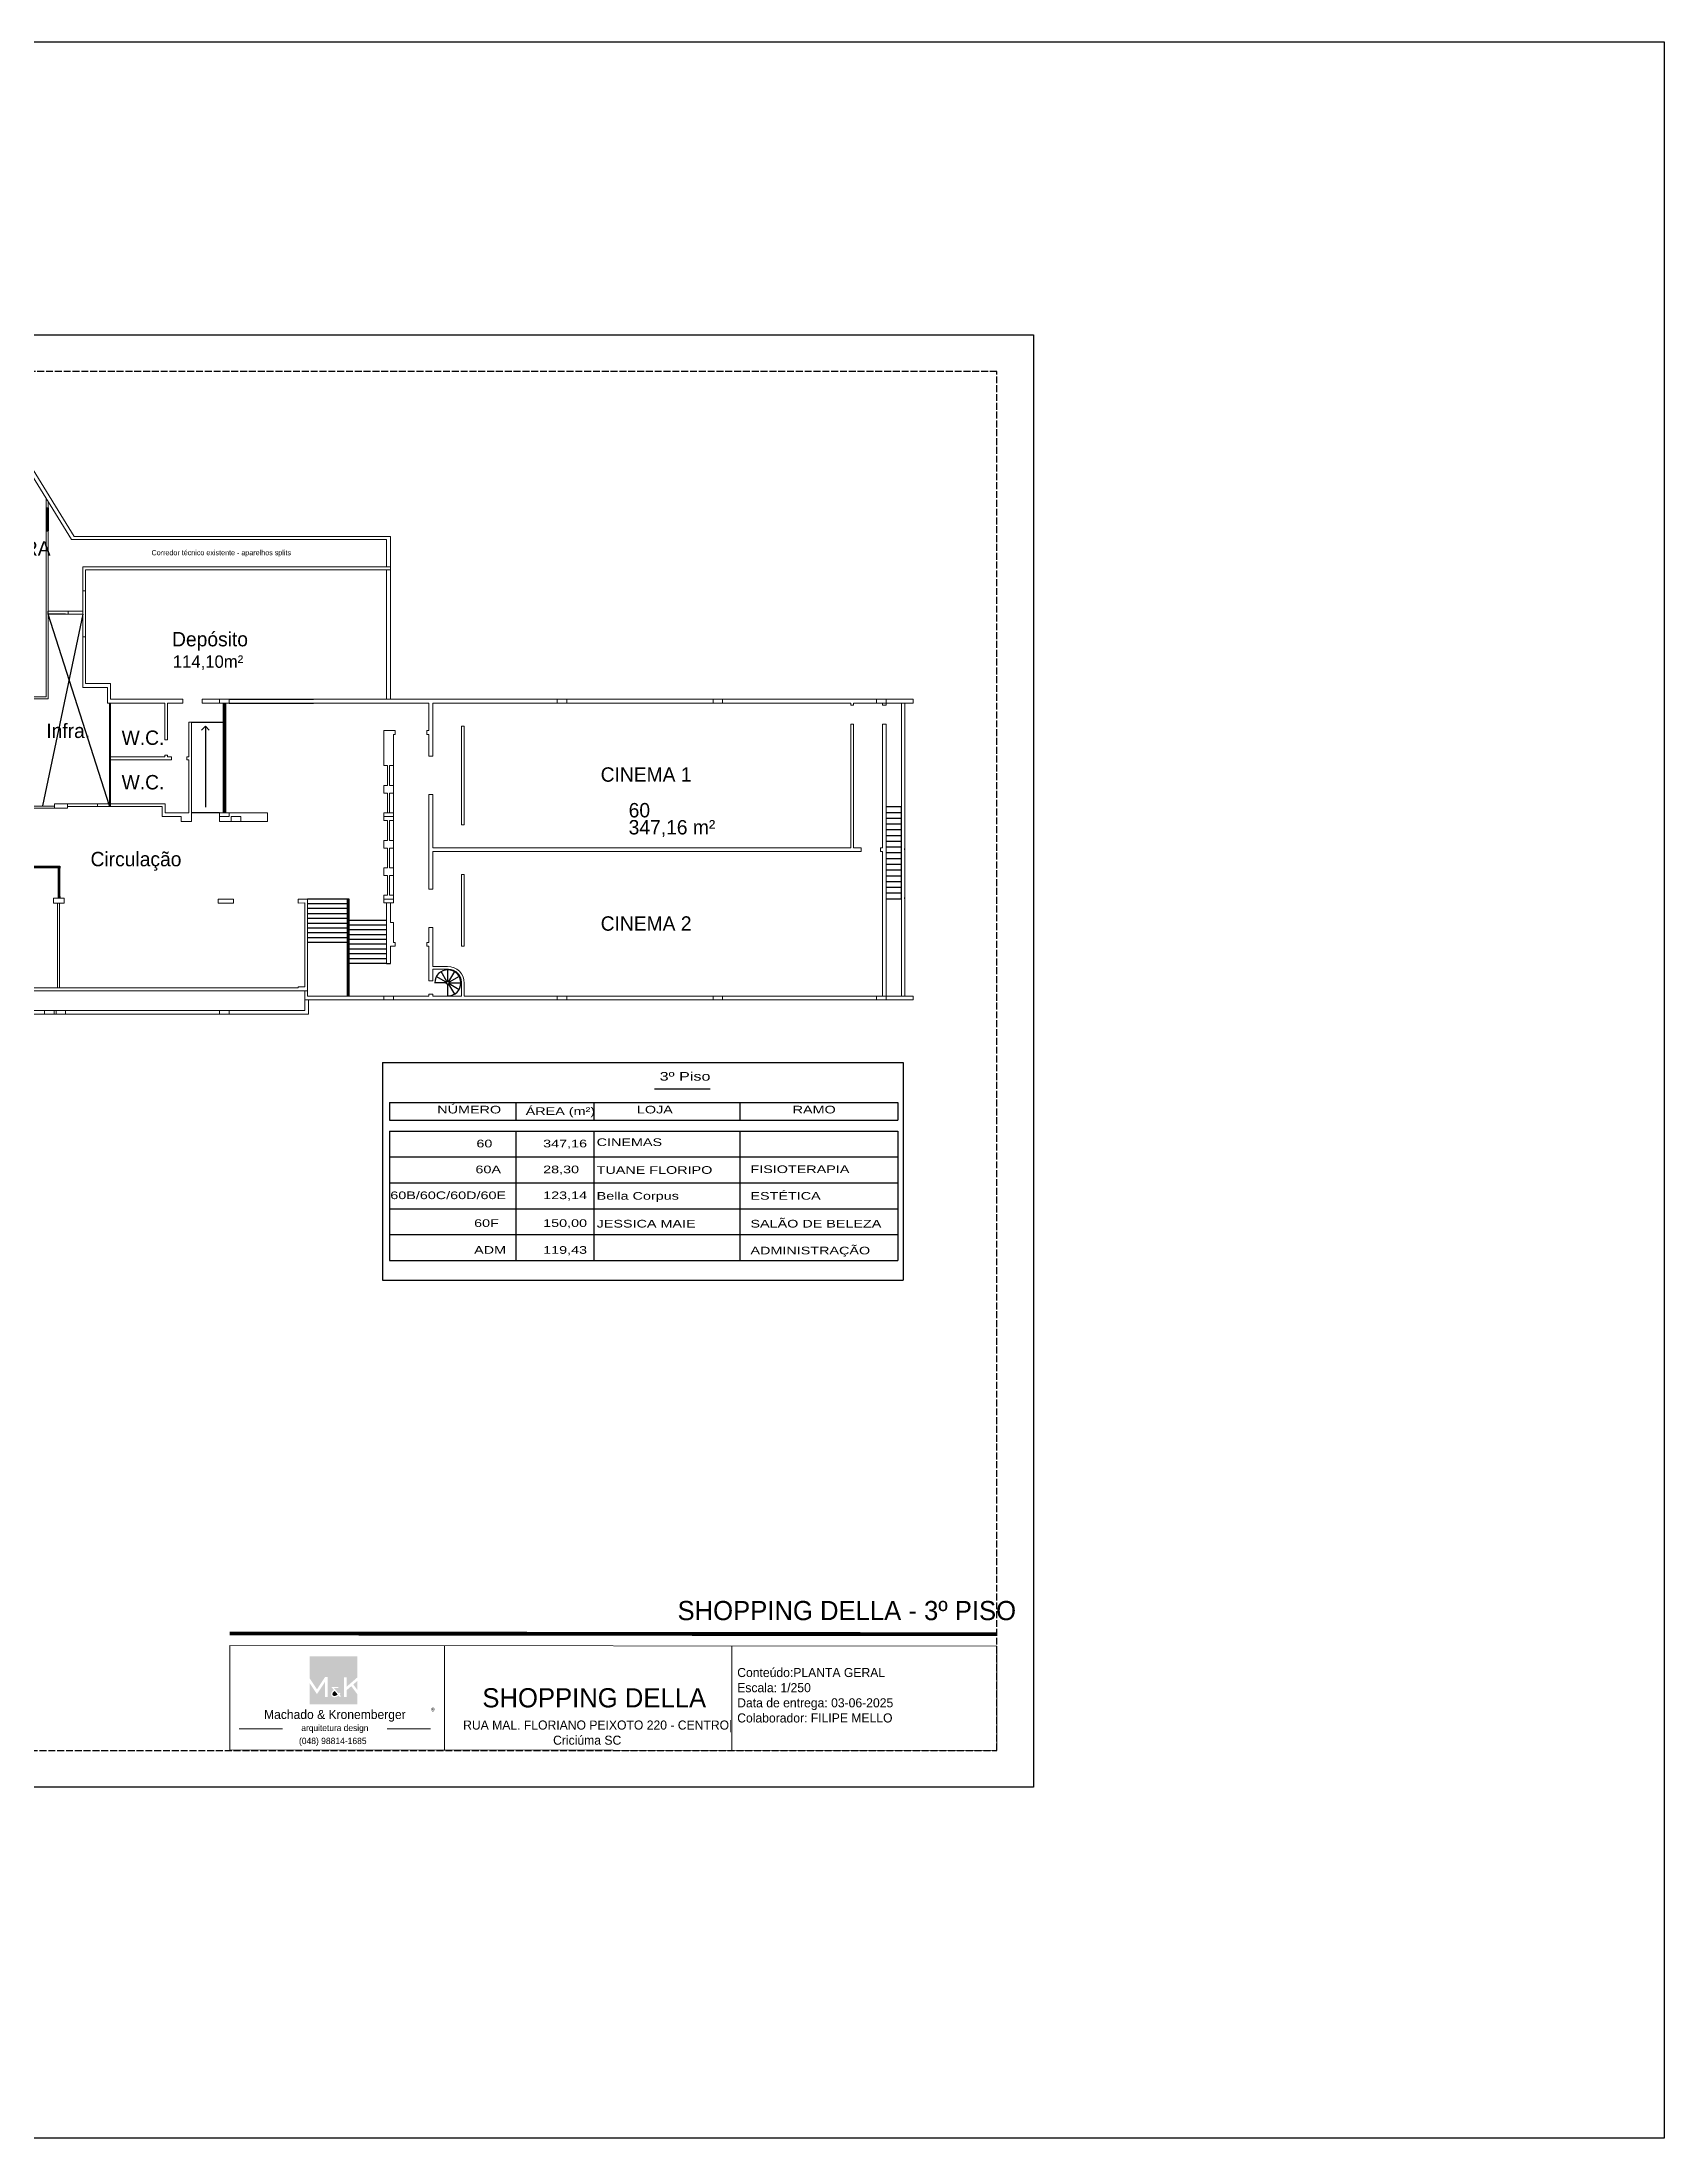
# Model space of a CAD drawing. Extents: x 741 to 1339, y 725 to 848.
# Drawn here: x 1254.4 to 1339, y 725.1 to 834.5 of the extents above; entities that cross this region are included whole.
import ezdxf
from ezdxf.enums import TextEntityAlignment as Align

# ---------------------------------------------------------------- set-up
doc = ezdxf.new("R2010")
doc.units = 0
doc.header["$MEASUREMENT"] = 0
doc.linetypes.add('ACAD_ISO02W100', pattern=[15, 12, -3])
doc.layers.get('0').update_dxf_attribs({"linetype": 'CONTINUOUS'})
for name, color, linetype in [('5', 5, 'CONTINUOUS'), ('8', 8, 'CONTINUOUS'), ('Cotas', 7, 'CONTINUOUS'), ('Lay Out', 31, 'CONTINUOUS'), ('PAREDES', 7, 'CONTINUOUS'), ('Planta', 7, 'CONTINUOUS'), ('PLANTA-BAIXA', 6, 'CONTINUOUS'), ('Plantas', 7, 'CONTINUOUS'), ('Prancha', 7, 'CONTINUOUS'), ('Textos', 7, 'CONTINUOUS')]:
    doc.layers.add(name, color=color, linetype=linetype)
doc.layers.add('MARGEM', color=7, linetype='CONTINUOUS', plot=False)
doc.styles.add('LOGO MK', font='EngraversGothic BT.ttf')
doc.styles.add('PADRAO MK', font='AVGARDN.TTF')
doc.dimstyles.new('mk100', dxfattribs={"dimscale": 2, "dimtxt": 0.1, "dimasz": 0.2, "dimexe": 0.05, "dimexo": 0.1, "dimgap": 0.05, "dimtad": 1, "dimdec": 1, "dimlfac": 100, "dimzin": 12, "dimdsep": 46, "dimtxsty": 'PADRAO MK', "dimblk1": 'DOTSMALL', "dimblk2": 'DOTSMALL', "dimsah": 1, "dimcen": 0.2, "dimdle": 0.1, "dimclrd": 44, "dimclre": 44, "dimclrt": 1, "dimaunit": 1, "dimadec": 3, "dimazin": 3, "dimtfac": 1, "dimtdec": 1, "dimtofl": 0, "dimtmove": 2, "dimatfit": 3, "dimldrblk": 'OPEN90', "dimfxl": 1, "dimtolj": 1, "dimtzin": 1, "dimarcsym": 0})

# ---------------------------------------------------------------- blocks, each defined once
blk = doc.blocks.new('_DOTSMALL')
at = {"color": 0, "linetype": 'ByBlock', "const_width": 0.5}
blk.add_lwpolyline([(-0.0625, 0, 1), (0.0625, 0, 1)], format="xyb", close=True, dxfattribs=at)
blk = doc.blocks.new('_Open90')
at = {"color": 0, "linetype": 'ByBlock', "lineweight": -2}
for p, q in [((0, 0), (-1, 0)), ((-0.5, 0.5), (0, 0)), ((0, 0), (-0.5, -0.5))]:
    blk.add_line(p, q, dxfattribs=at)
blk = doc.blocks.new('A$C519E7EC3')
at = {"layer": 'PLANTA-BAIXA', "true_color": 0x588e8a}
h = blk.add_hatch(color=125, dxfattribs=at)
h.dxf.hatch_style = 1
h.paths.add_polyline_path([(0.331, 0.504), (0.331, 0.133), (0.281, 0.133), (0.281, 0.411), (0.134, 0.188), (0, 0.39), (0, 0), (0.886, 0), (0.886, 0.185), (0.773, 0.336), (0.689, 0.263), (0.689, 0.137), (0.64, 0.137), (0.64, 0.503), (0.689, 0.503), (0.689, 0.328), (0.886, 0.499), (0.886, 0.889), (0, 0.889), (0, 0.48), (0.134, 0.277), (0.284, 0.504)])
edge = h.paths.add_edge_path(flags=16)
edge.add_line((0.524, 0.322), (0.544, 0.299))
edge.add_line((0.544, 0.299), (0.452, 0.299))
edge.add_line((0.452, 0.299), (0.538, 0.198))
edge.add_line((0.538, 0.198), (0.556, 0.215))
edge.add_line((0.556, 0.215), (0.574, 0.196))
edge.add_line((0.574, 0.196), (0.554, 0.179))
edge.add_line((0.554, 0.179), (0.588, 0.138))
edge.add_line((0.588, 0.138), (0.556, 0.138))
edge.add_line((0.556, 0.138), (0.535, 0.163))
edge.add_spline(control_points=[(0.535, 0.163), (0.526, 0.153), (0.514, 0.145), (0.477, 0.128), (0.449, 0.126), (0.419, 0.142), (0.412, 0.149), (0.407, 0.157)], knot_values=[4.402504, 4.402504, 4.402504, 4.402504, 4.931452, 4.931452, 5.931873, 5.931873, 6.283185, 6.283185, 6.283185, 6.283185], degree=3, periodic=0)
edge.add_spline(control_points=[(0.407, 0.157), (0.399, 0.169), (0.396, 0.184), (0.403, 0.224), (0.423, 0.248), (0.448, 0.263), (0.449, 0.264), (0.45, 0.264)], knot_values=[6.283185, 6.283185, 6.283185, 6.283185, 6.83841, 6.83841, 7.903426, 7.903426, 7.956371, 7.956371, 7.956371, 7.956371], degree=3, periodic=0)
edge.add_line((0.45, 0.264), (0.402, 0.322))
edge.add_line((0.402, 0.322), (0.524, 0.322))
edge = h.paths.add_edge_path(flags=0)
edge.add_line((0.466, 0.246), (0.52, 0.181))
edge.add_ellipse((0.48, 0.204), major_axis=(0.0531, 0.0343), ratio=0.681403, start_angle=79.8298, end_angle=289.8144, ccw=False)
h.paths.add_polyline_path([(0.886, 0.434), (0.81, 0.368), (0.886, 0.267)], flags=17)
h = blk.add_hatch(color=125, dxfattribs=at)
h.dxf.hatch_style = 1
edge = h.paths.add_edge_path()
edge.add_ellipse((0.48, 0.204), major_axis=(0.0531, 0.0343), ratio=0.681403, start_angle=79.8298, end_angle=289.8144)
edge.add_line((0.52, 0.181), (0.466, 0.246))

msp = doc.modelspace()

# ---------------------------------------------------------------- linework, layer by layer
at = {"layer": '5', "color": 1}
for p, q in [((1251.02, 791.46), (1255.26, 791.46)), ((1251.02, 791.39), (1255.26, 791.39)), ((1255.26, 791.46), (1255.26, 791.37)), ((1255.26, 789.79), (1255.26, 791.39)), ((1255.33, 789.79), (1255.33, 791.46)), ((1255.26, 789.88), (1255.26, 789.79))]:
    msp.add_line(p, q, dxfattribs=at)
for points in [[(1255.26, 791.46), (1255.33, 791.46), (1255.33, 791.37), (1255.26, 791.37)], [(1255.26, 789.88), (1255.33, 789.88), (1255.33, 789.79), (1255.26, 789.79)]]:
    msp.add_lwpolyline(points, dxfattribs=at)
at = {"layer": '8'}
for p, q in [((1275.57, 785.46), (1275.57, 786.06)), ((1275.48, 785.38), (1274.88, 785.38)), ((1275.49, 785.42), (1274.97, 785.72)), ((1275.52, 785.45), (1275.22, 785.97)), ((1275.57, 784.7), (1275.57, 785.3)), ((1275.91, 785.97), (1275.61, 785.45)), ((1275.61, 785.31), (1275.91, 784.79)), ((1276.16, 785.72), (1275.64, 785.42)), ((1275.64, 785.34), (1276.16, 785.04)), ((1275.65, 785.38), (1276.25, 785.38))]:
    msp.add_line(p, q, dxfattribs=at)
msp.add_circle((1275.57, 785.38), 0.0825, dxfattribs=at)
msp.add_arc((1275.57, 785.38), 0.682, 270, 180, dxfattribs=at)
at = {"layer": 'Cotas'}
for p, q in [((1254.63, 810.16), (1254.63, 808.96)), ((1254.66, 810.16), (1254.66, 808.96)), ((1254.68, 810.16), (1254.68, 808.96)), ((1254.69, 810.16), (1254.69, 808.96)), ((1254.73, 810.16), (1254.73, 808.96)), ((1254.73, 808.96), (1254.73, 808.96))]:
    msp.add_line(p, q, dxfattribs=at)
at = {"layer": 'Lay Out', "color": 7}
msp.add_lwpolyline([(1254.63, 808.96), (1254.73, 808.96)], dxfattribs=at)
at = {"layer": 'MARGEM', "color": 8, "linetype": 'Continuous'}
msp.add_lwpolyline([(1199.01, 819.17), (1306.11, 819.17), (1306.11, 743.44), (1199.01, 743.44)], close=True, dxfattribs=at)
at = {"layer": 'MARGEM', "linetype": 'ACAD_ISO02W100', "ltscale": 0.03}
msp.add_lwpolyline([(1200.92, 745.35), (1304.2, 745.35), (1304.2, 817.26), (1200.92, 817.26)], close=True, dxfattribs=at)
at = {"layer": 'PAREDES', "color": 7, "lineweight": 0}
for p, q in [((1253.64, 812.25), (1255.95, 808.51)), ((1253.81, 812.36), (1256.09, 808.66)), ((1254.63, 810.16), (1254.63, 810.65)), ((1254.73, 800.19), (1254.73, 808.96)), ((1255.95, 808.51), (1265.15, 808.51)), ((1256.09, 808.66), (1265.15, 808.66)), ((1265.15, 808.66), (1272.58, 808.66)), ((1265.15, 808.51), (1272.38, 808.51)), ((1272.38, 808.51), (1272.38, 807.07)), ((1272.58, 807.07), (1272.58, 808.66)), ((1256.53, 805.82), (1256.53, 807.07)), ((1256.53, 807.07), (1272.58, 807.07)), ((1256.53, 805.82), (1256.53, 807.07)), ((1256.68, 805.82), (1256.68, 806.92)), ((1256.68, 806.92), (1272.58, 806.92)), ((1256.68, 805.82), (1256.68, 806.92)), ((1272.38, 800.17), (1272.38, 806.92)), ((1272.58, 800.17), (1272.58, 807.07)), ((1256.68, 805.82), (1256.53, 805.82)), ((1254.63, 800.3), (1254.63, 802.57)), ((1253.7, 800.3), (1254.63, 800.3)), ((1253.8, 800.19), (1254.73, 800.19)), ((1260.81, 799.97), (1260.81, 798.06)), ((1260.96, 799.97), (1260.96, 798.06)), ((1260.96, 799.97), (1261.76, 799.97)), ((1261.76, 800.17), (1261.76, 799.97)), ((1262.76, 800.17), (1263.67, 800.17)), ((1262.76, 800.17), (1262.76, 799.97)), ((1262.76, 799.97), (1263.67, 799.97)), ((1264.17, 800.17), (1263.67, 800.17)), ((1263.67, 800.17), (1263.67, 799.97)), ((1263.67, 799.97), (1264.17, 799.97)), ((1264.17, 799.97), (1264.17, 800.17)), ((1264.23, 800.17), (1281.27, 800.17)), ((1264.23, 800.17), (1281.27, 800.17)), ((1264.23, 799.97), (1274.58, 799.97)), ((1264.23, 799.97), (1274.58, 799.97)), ((1274.58, 798.54), (1274.58, 799.97)), ((1274.78, 797.2), (1274.78, 799.97)), ((1274.78, 799.97), (1281.27, 799.97)), ((1281.77, 800.17), (1281.27, 800.17)), ((1281.27, 800.17), (1281.27, 799.97)), ((1281.27, 799.97), (1281.77, 799.97)), ((1281.77, 800.17), (1289.4, 800.17)), ((1281.77, 799.97), (1281.77, 800.17)), ((1281.77, 799.97), (1289.4, 799.97)), ((1289.9, 800.17), (1289.4, 800.17)), ((1289.4, 800.17), (1289.4, 799.97)), ((1289.4, 799.97), (1289.9, 799.97)), ((1289.9, 800.17), (1297.93, 800.17)), ((1289.9, 799.97), (1289.9, 800.17)), ((1289.9, 799.97), (1296.58, 799.97)), ((1296.58, 799.87), (1296.58, 799.97)), ((1296.73, 799.87), (1296.58, 799.87)), ((1296.73, 799.97), (1297.93, 799.97)), ((1296.73, 799.87), (1296.73, 799.97)), ((1296.73, 799.87), (1296.73, 799.97)), ((1298.43, 800.17), (1297.93, 800.17)), ((1297.93, 800.17), (1297.93, 799.97)), ((1297.93, 799.97), (1298.43, 799.97)), ((1298.23, 799.87), (1298.23, 799.97)), ((1298.43, 799.87), (1298.23, 799.87)), ((1298.43, 800.17), (1299.83, 800.17)), ((1298.43, 799.97), (1298.43, 800.17)), ((1298.43, 799.97), (1299.83, 799.97)), ((1298.43, 799.87), (1298.43, 799.97)), ((1299.23, 784.69), (1299.23, 799.97)), ((1299.4, 784.69), (1299.4, 799.97)), ((1299.83, 799.97), (1299.83, 800.17)), ((1260.96, 798.06), (1260.81, 798.06)), ((1262.06, 798.97), (1262.06, 797.16)), ((1262.06, 798.97), (1262.21, 798.97)), ((1262.21, 798.97), (1262.21, 795.78)), ((1272.23, 798.54), (1272.83, 798.54)), ((1272.23, 796.71), (1272.23, 798.54)), ((1272.73, 798.34), (1272.83, 798.34)), ((1272.73, 796.71), (1272.73, 798.34)), ((1272.83, 798.54), (1272.83, 798.34)), ((1274.48, 798.54), (1274.48, 798.34)), ((1274.48, 798.54), (1274.58, 798.54)), ((1274.48, 798.34), (1274.58, 798.34)), ((1274.58, 797.2), (1274.58, 798.34)), ((1276.28, 793.63), (1276.28, 798.77)), ((1276.43, 798.77), (1276.28, 798.77)), ((1276.43, 793.63), (1276.43, 798.77)), ((1296.58, 792.43), (1296.58, 798.87)), ((1296.73, 798.87), (1296.58, 798.87)), ((1296.73, 792.43), (1296.73, 798.87)), ((1298.23, 792.43), (1298.23, 798.87)), ((1298.43, 798.87), (1298.23, 798.87)), ((1298.43, 784.69), (1298.43, 798.87)), ((1260.81, 797.16), (1257.98, 797.16)), ((1261.16, 797.01), (1257.98, 797.01)), ((1260.96, 797.26), (1260.81, 797.26)), ((1260.81, 797.26), (1260.81, 797.16)), ((1260.96, 797.26), (1260.96, 797.16)), ((1261.16, 797.16), (1260.96, 797.16)), ((1261.16, 797.16), (1261.16, 797.01)), ((1262.06, 797.16), (1261.96, 797.16)), ((1261.96, 797.16), (1261.96, 797.01)), ((1262.06, 797.01), (1261.96, 797.01)), ((1262.06, 797.01), (1262.06, 794.25)), ((1274.58, 797.2), (1274.78, 797.2)), ((1262.21, 796.82), (1262.21, 793.8)), ((1272.43, 796.71), (1272.23, 796.71)), ((1272.43, 796.71), (1272.43, 795.68)), ((1272.73, 796.71), (1272.53, 796.71)), ((1272.53, 796.71), (1272.53, 795.68)), ((1272.73, 796.71), (1272.73, 795.68)), ((1272.43, 795.68), (1272.23, 795.68)), ((1272.23, 795.28), (1272.23, 795.68)), ((1272.43, 795.28), (1272.23, 795.28)), ((1272.43, 795.28), (1272.43, 794.25)), ((1272.73, 795.68), (1272.53, 795.68)), ((1272.53, 795.28), (1272.53, 794.25)), ((1272.73, 795.28), (1272.53, 795.28)), ((1272.73, 795.28), (1272.73, 795.68)), ((1272.73, 795.28), (1272.73, 794.25)), ((1274.58, 795.2), (1274.58, 790.26)), ((1274.58, 795.2), (1274.78, 795.2)), ((1274.78, 795.2), (1274.78, 792.43)), ((1299.4, 794.85), (1299.4, 794.92)), ((1255.06, 794.49), (1253.7, 794.49)), ((1255.06, 794.59), (1253.8, 794.59)), ((1257.3, 794.57), (1257.3, 794.72)), ((1257.3, 794.72), (1260.02, 794.72)), ((1257.3, 794.57), (1257.3, 794.72)), ((1257.3, 794.57), (1257.3, 794.72)), ((1257.3, 794.72), (1260.83, 794.72)), ((1260.02, 794.57), (1257.3, 794.57)), ((1260.68, 794.57), (1257.3, 794.57)), ((1260.68, 794.05), (1260.68, 794.57)), ((1260.83, 794.25), (1260.83, 794.72)), ((1261.66, 794.05), (1261.66, 793.8)), ((1262.21, 793.8), (1261.66, 793.8)), ((1264.17, 794.25), (1263.67, 794.25)), ((1263.67, 794.25), (1263.67, 794.05)), ((1263.67, 794.05), (1263.67, 793.8)), ((1263.67, 794.05), (1264.17, 794.05)), ((1264.27, 793.8), (1263.67, 793.8)), ((1264.17, 794.25), (1266.17, 794.25)), ((1264.17, 794.05), (1264.17, 794.25)), ((1264.27, 794.05), (1264.27, 793.8)), ((1264.27, 794.05), (1264.77, 794.05)), ((1264.77, 793.8), (1264.27, 793.8)), ((1264.77, 794.05), (1264.77, 793.8)), ((1266.17, 793.8), (1264.77, 793.8)), ((1266.17, 794.25), (1266.17, 793.8)), ((1272.73, 794.25), (1272.23, 794.25)), ((1272.23, 794.25), (1272.23, 794.05)), ((1272.23, 794.05), (1272.23, 793.85)), ((1272.23, 794.05), (1272.73, 794.05)), ((1272.23, 793.85), (1272.43, 793.85)), ((1272.43, 793.85), (1272.43, 792.81)), ((1272.53, 793.85), (1272.73, 793.85)), ((1272.53, 793.85), (1272.53, 792.81)), ((1272.73, 794.05), (1272.73, 794.25)), ((1272.73, 794.05), (1272.73, 793.85)), ((1272.73, 793.85), (1272.73, 792.81)), ((1272.23, 792.81), (1272.23, 792.41)), ((1272.43, 792.81), (1272.23, 792.81)), ((1272.73, 792.81), (1272.53, 792.81)), ((1272.73, 792.81), (1272.73, 792.41)), ((1276.43, 793.63), (1276.28, 793.63)), ((1272.43, 792.41), (1272.23, 792.41)), ((1272.43, 792.41), (1272.43, 791.38)), ((1272.53, 792.41), (1272.53, 791.38)), ((1272.73, 792.41), (1272.53, 792.41)), ((1272.73, 792.41), (1272.73, 791.38)), ((1274.78, 792.43), (1296.58, 792.43)), ((1274.78, 792.23), (1297.13, 792.23)), ((1274.78, 792.23), (1274.78, 790.26)), ((1296.73, 792.43), (1297.13, 792.43)), ((1297.13, 792.43), (1297.13, 792.23)), ((1298.13, 792.43), (1298.13, 792.23)), ((1298.13, 792.43), (1298.23, 792.43)), ((1298.13, 792.23), (1298.23, 792.23)), ((1298.23, 784.69), (1298.23, 792.23)), ((1272.23, 791.38), (1272.23, 790.98)), ((1272.43, 791.38), (1272.23, 791.38)), ((1272.43, 790.98), (1272.23, 790.98)), ((1272.43, 790.98), (1272.43, 789.95)), ((1272.73, 791.38), (1272.53, 791.38)), ((1272.73, 790.98), (1272.53, 790.98)), ((1272.53, 790.98), (1272.53, 789.95)), ((1272.73, 791.38), (1272.73, 790.98)), ((1272.73, 790.98), (1272.73, 789.95)), ((1276.43, 791.03), (1276.28, 791.03)), ((1276.28, 791.03), (1276.28, 787.3)), ((1276.43, 791.03), (1276.43, 787.3)), ((1267.76, 789.75), (1268.26, 789.75)), ((1268.26, 784.95), (1268.26, 789.75)), ((1272.43, 789.95), (1272.23, 789.95)), ((1272.23, 789.75), (1272.23, 789.95)), ((1272.73, 789.75), (1272.23, 789.75)), ((1272.23, 789.75), (1272.23, 789.55)), ((1272.23, 789.55), (1272.73, 789.55)), ((1272.38, 789.55), (1272.38, 786.39)), ((1272.73, 789.95), (1272.53, 789.95)), ((1272.58, 789.55), (1272.58, 788.52)), ((1272.73, 789.75), (1272.73, 789.95)), ((1272.73, 789.55), (1272.73, 789.75)), ((1274.58, 790.26), (1274.78, 790.26)), ((1272.73, 788.52), (1272.58, 788.52)), ((1272.73, 788.52), (1272.73, 787.49)), ((1274.58, 788.26), (1274.78, 788.26)), ((1274.58, 788.26), (1274.58, 787.49)), ((1274.78, 788.26), (1274.78, 786.24)), ((1272.58, 787.29), (1272.83, 787.29)), ((1272.58, 787.29), (1272.58, 786.39)), ((1272.73, 787.49), (1272.83, 787.49)), ((1272.83, 787.49), (1272.83, 787.29)), ((1274.48, 787.49), (1274.58, 787.49)), ((1274.48, 787.49), (1274.48, 787.29)), ((1274.48, 787.29), (1274.58, 787.29)), ((1274.58, 787.29), (1274.58, 785.49)), ((1276.28, 787.3), (1276.43, 787.3)), ((1274.78, 786.24), (1275.55, 786.24)), ((1274.78, 786.09), (1275.6, 786.09)), ((1274.78, 786.09), (1274.78, 785.49)), ((1232.58, 784.97), (1268.26, 784.97)), ((1267.76, 785.12), (1232.72, 785.12)), ((1267.76, 785.17), (1267.76, 785.12)), ((1267.76, 785.17), (1267.76, 785.12)), ((1274.58, 785.49), (1274.78, 785.49)), ((1276.28, 785.41), (1276.28, 784.69)), ((1276.43, 785.36), (1276.43, 784.69)), ((1246.68, 783.94), (1254.54, 783.94)), ((1255.04, 783.94), (1254.54, 783.94)), ((1254.54, 783.94), (1254.54, 783.74)), ((1255.04, 783.94), (1259.42, 783.94)), ((1255.04, 783.74), (1255.04, 783.94)), ((1255.64, 783.94), (1255.14, 783.94)), ((1255.14, 783.94), (1255.14, 783.74)), ((1255.64, 783.94), (1255.14, 783.94)), ((1255.14, 783.94), (1255.14, 783.74)), ((1255.64, 783.94), (1260.02, 783.94)), ((1255.64, 783.74), (1255.64, 783.94)), ((1255.64, 783.94), (1263.66, 783.94)), ((1255.64, 783.74), (1255.64, 783.94)), ((1264.16, 783.94), (1263.66, 783.94)), ((1263.66, 783.94), (1263.66, 783.74)), ((1264.16, 783.94), (1263.66, 783.94)), ((1263.66, 783.94), (1263.66, 783.74)), ((1264.16, 783.94), (1268.11, 783.94)), ((1264.16, 783.74), (1264.16, 783.94)), ((1264.16, 783.74), (1264.16, 783.94)), ((1268.9, 784.49), (1268.11, 784.49)), ((1268.11, 783.94), (1268.11, 784.49)), ((1272.23, 784.49), (1268.11, 784.49)), ((1268.31, 783.74), (1268.31, 784.49)), ((1272.23, 784.69), (1272.73, 784.69)), ((1272.23, 784.49), (1272.23, 784.69)), ((1272.73, 784.49), (1272.23, 784.49)), ((1272.73, 784.69), (1274.58, 784.69)), ((1272.73, 784.69), (1272.73, 784.49)), ((1272.73, 784.49), (1281.27, 784.49)), ((1274.58, 784.79), (1274.78, 784.79)), ((1274.58, 784.79), (1274.58, 784.69)), ((1274.78, 784.79), (1274.78, 784.69)), ((1274.78, 784.69), (1276.28, 784.69)), ((1276.43, 784.69), (1281.27, 784.69)), ((1281.77, 784.69), (1281.27, 784.69)), ((1281.27, 784.69), (1281.27, 784.49)), ((1281.27, 784.49), (1281.77, 784.49)), ((1281.77, 784.69), (1289.4, 784.69)), ((1281.77, 784.49), (1281.77, 784.69)), ((1281.77, 784.49), (1289.4, 784.49)), ((1289.9, 784.69), (1289.4, 784.69)), ((1289.4, 784.69), (1289.4, 784.49)), ((1289.4, 784.49), (1289.9, 784.49)), ((1289.9, 784.69), (1297.93, 784.69)), ((1289.9, 784.49), (1289.9, 784.69)), ((1289.9, 784.49), (1297.93, 784.49)), ((1298.43, 784.69), (1297.93, 784.69)), ((1297.93, 784.69), (1297.93, 784.49)), ((1297.93, 784.49), (1298.43, 784.49)), ((1298.43, 784.69), (1299.83, 784.69)), ((1298.43, 784.49), (1298.43, 784.69)), ((1298.43, 784.49), (1299.83, 784.49)), ((1299.83, 784.49), (1299.83, 784.69)), ((1246.68, 783.74), (1254.54, 783.74)), ((1254.54, 783.74), (1255.04, 783.74)), ((1255.04, 783.74), (1259.42, 783.74)), ((1255.14, 783.74), (1255.64, 783.74)), ((1255.14, 783.74), (1255.64, 783.74)), ((1255.64, 783.74), (1260.02, 783.74)), ((1255.64, 783.74), (1263.66, 783.74)), ((1263.66, 783.74), (1264.16, 783.74)), ((1263.66, 783.74), (1264.16, 783.74)), ((1264.16, 783.74), (1268.31, 783.74))]:
    msp.add_line(p, q, dxfattribs=at)
at = {"layer": 'PAREDES', "color": 2}
for p, q in [((1263.86, 799.97), (1263.86, 794.25)), ((1263.93, 799.97), (1263.93, 794.25)), ((1263.97, 799.97), (1263.97, 794.25)), ((1262.21, 798.97), (1263.86, 798.97)), ((1263.97, 798.54), (1263.97, 798.39)), ((1263.67, 794.25), (1262.21, 794.25))]:
    msp.add_line(p, q, dxfattribs=at)
at = {"layer": 'PAREDES', "color": 3}
for p, q in [((1264.17, 800.17), (1268.56, 800.17)), ((1264.17, 799.97), (1268.56, 799.97)), ((1272.38, 786.39), (1272.58, 786.39))]:
    msp.add_line(p, q, dxfattribs=at)
at = {"layer": 'PAREDES', "color": 7}
for p, q in [((1298.43, 794.57), (1299.23, 794.57)), ((1298.43, 794.27), (1299.23, 794.27)), ((1298.43, 793.97), (1299.23, 793.97)), ((1298.43, 793.67), (1299.23, 793.67)), ((1299.23, 789.77), (1299.23, 794.57)), ((1298.43, 793.37), (1299.23, 793.37)), ((1298.43, 793.07), (1299.23, 793.07)), ((1298.43, 792.77), (1299.23, 792.77)), ((1298.43, 792.47), (1299.23, 792.47)), ((1298.43, 792.17), (1299.23, 792.17)), ((1298.43, 791.87), (1299.23, 791.87)), ((1298.43, 791.57), (1299.23, 791.57)), ((1299.4, 792.31), (1299.4, 792.38)), ((1298.43, 791.27), (1299.23, 791.27)), ((1298.43, 790.97), (1299.23, 790.97)), ((1298.43, 790.67), (1299.23, 790.67)), ((1270.43, 789.75), (1268.26, 789.75)), ((1270.38, 789.5), (1268.26, 789.5)), ((1270.33, 784.69), (1270.33, 789.75)), ((1270.38, 784.69), (1270.38, 789.75)), ((1270.43, 784.69), (1270.43, 789.75)), ((1298.43, 790.37), (1299.23, 790.37)), ((1298.43, 790.07), (1299.23, 790.07)), ((1298.43, 789.77), (1299.23, 789.77)), ((1299.4, 789.77), (1299.4, 789.84)), ((1270.38, 789.25), (1268.26, 789.25)), ((1268.26, 789), (1270.38, 789)), ((1268.26, 788.75), (1270.38, 788.75)), ((1268.26, 788.5), (1270.38, 788.5)), ((1268.26, 788.25), (1270.38, 788.25)), ((1272.38, 788.64), (1270.43, 788.64)), ((1272.38, 788.39), (1270.43, 788.39)), ((1268.26, 788), (1270.38, 788)), ((1268.26, 787.75), (1270.38, 787.75)), ((1268.26, 787.5), (1270.38, 787.5)), ((1272.38, 788.14), (1270.43, 788.14)), ((1272.38, 787.89), (1270.43, 787.89)), ((1272.38, 787.64), (1270.43, 787.64)), ((1272.38, 787.39), (1270.43, 787.39)), ((1272.38, 787.14), (1270.43, 787.14)), ((1272.38, 786.89), (1270.43, 786.89)), ((1272.38, 786.64), (1270.43, 786.64)), ((1272.38, 786.39), (1270.43, 786.39))]:
    msp.add_line(p, q, dxfattribs=at)
at = {"layer": 'PAREDES', "color": 7, "lineweight": 0}
for points in [[(1254.63, 810.65), (1254.63, 800.3)], [(1254.63, 810.16), (1254.73, 810.16), (1254.73, 810.49)], [(1256.53, 803.42), (1256.53, 805.82), (1256.68, 805.82), (1256.68, 803.42)], [(1254.73, 804.76), (1255.78, 804.76), (1255.78, 804.61)], [(1255.78, 804.76), (1256.53, 804.76), (1256.53, 804.61), (1255.78, 804.61), (1255.78, 804.76)], [(1256.53, 803.42), (1256.53, 800.79), (1257.83, 800.79)], [(1256.68, 803.42), (1256.53, 803.42)], [(1256.53, 803.42), (1256.53, 800.79), (1257.83, 800.79)], [(1256.68, 803.42), (1256.68, 800.99)], [(1256.68, 800.99), (1257.98, 800.99), (1257.98, 800.17), (1261.76, 800.17)], [(1257.83, 800.79), (1257.83, 799.97), (1260.81, 799.97)], [(1257.93, 799.97), (1257.93, 794.62)], [(1257.98, 799.97), (1257.98, 794.62)], [(1255.74, 794.72), (1255.74, 794.49), (1255.06, 794.49), (1255.06, 794.72), (1255.74, 794.72)], [(1261.66, 794.05), (1260.68, 794.05)], [(1262.06, 794.25), (1260.83, 794.25)], [(1255.22, 789.54), (1255.22, 785.12)], [(1255.32, 789.54), (1255.32, 785.12)], [(1267.76, 789.75), (1267.76, 789.54), (1268.11, 789.55)], [(1268.11, 785.17), (1268.11, 789.55)], [(1260.87, 785.12), (1267.76, 785.12)], [(1268.11, 785.17), (1267.76, 785.17), (1267.76, 785.12)], [(1268.11, 784.49), (1268.11, 784.97)], [(1268.26, 784.95), (1268.26, 784.69), (1268.9, 784.69)], [(1268.26, 784.95), (1268.26, 784.69), (1272.23, 784.69)]]:
    msp.add_lwpolyline(points, dxfattribs=at)
for points in [[(1254.73, 804.76), (1255.78, 804.76), (1255.78, 804.61), (1254.73, 804.61)], [(1257.3, 794.57), (1255.74, 794.57), (1255.74, 794.72), (1257.3, 794.72)], [(1255, 789.79), (1255.57, 789.79), (1255.57, 789.54), (1255, 789.54)], [(1255, 789.79), (1255.57, 789.79), (1255.57, 789.54), (1255, 789.54)], [(1255, 789.79), (1255.57, 789.79), (1255.57, 789.54), (1255, 789.54)], [(1263.59, 789.75), (1264.39, 789.75), (1264.39, 789.54), (1263.59, 789.54)]]:
    msp.add_lwpolyline(points, close=True, dxfattribs=at)
for centre, radius in [((1275.55, 785.36), 0.88), ((1275.6, 785.41), 0.68)]:
    msp.add_arc(centre, radius, 0, 90, dxfattribs=at)
at = {"layer": 'Planta'}
msp.add_lwpolyline([(741.13, 834.45), (1338.99, 834.45), (1338.99, 725.13), (741.13, 725.13)], close=True, dxfattribs=at)
at = {"layer": 'PLANTA-BAIXA', "color": 125, "true_color": 0x588e8a, "const_width": 0.2}
msp.add_lwpolyline([(1264.2, 751.45), (1304.19, 751.41)], dxfattribs=at)
at = {"layer": 'Plantas', "color": 8}
for points in [[(1256.53, 804.61), (1254.43, 794.62)], [(1257.93, 794.62), (1254.73, 804.61)]]:
    msp.add_lwpolyline(points, dxfattribs=at)
at = {"layer": 'Plantas', "color": 3}
msp.add_lwpolyline([(1255.63, 804.61), (1254.73, 804.61), (1254.73, 804.76)], dxfattribs=at)
at = {"layer": 'Prancha', "color": 1, "linetype": 'Continuous', "lineweight": 0}
for p, q in [((1275.4, 750.81), (1275.4, 745.35)), ((1290.38, 750.81), (1290.38, 745.35))]:
    msp.add_line(p, q, dxfattribs=at)
at = {"layer": 'Prancha', "color": 3, "linetype": 'Continuous', "lineweight": 0}
for p, q in [((1264.69, 746.48), (1266.94, 746.48)), ((1272.4, 746.48), (1274.66, 746.48))]:
    msp.add_line(p, q, dxfattribs=at)
at = {"layer": 'Prancha', "color": 2, "linetype": 'Continuous', "lineweight": 0}
msp.add_lwpolyline([(1264.2, 750.83), (1304.2, 750.79), (1304.2, 745.35), (1264.2, 745.38)], close=True, dxfattribs=at)
at = {"layer": 'Textos', "color": 3}
for p, q in [((1272.17, 781.23), (1272.17, 769.88)), ((1272.17, 781.23), (1299.32, 781.23)), ((1299.32, 781.23), (1299.32, 769.88)), ((1272.17, 769.88), (1299.32, 769.88))]:
    msp.add_line(p, q, dxfattribs=at)
at = {"layer": 'Textos', "color": 3, "linetype": 'Continuous', "ltscale": 0.6}
msp.add_line((1286.35, 779.86), (1289.25, 779.86), dxfattribs=at)
at = {"layer": 'Textos', "color": 8}
for p, q in [((1272.52, 779.14), (1299.03, 779.14)), ((1272.52, 779.14), (1272.52, 778.22)), ((1279.12, 779.14), (1279.12, 778.22)), ((1283.18, 779.14), (1283.18, 778.22)), ((1290.8, 779.14), (1290.8, 778.22)), ((1299.03, 779.14), (1299.03, 778.22)), ((1272.52, 778.22), (1299.03, 778.22)), ((1272.52, 777.65), (1299.03, 777.65)), ((1272.52, 777.65), (1272.52, 770.9)), ((1279.12, 777.65), (1279.12, 770.9)), ((1283.18, 777.65), (1283.18, 770.9)), ((1290.8, 777.65), (1290.8, 770.9)), ((1299.03, 777.65), (1299.03, 770.9)), ((1272.52, 776.3), (1299.03, 776.3)), ((1272.52, 774.95), (1299.03, 774.95)), ((1272.52, 773.6), (1299.03, 773.6)), ((1272.52, 772.25), (1299.03, 772.25)), ((1272.52, 770.9), (1299.03, 770.9))]:
    msp.add_line(p, q, dxfattribs=at)

# ---------------------------------------------------------------- block references
at = {"layer": 'PLANTA-BAIXA', "xscale": 2.8, "yscale": 2.8, "zscale": 2.8}
msp.add_blockref('A$C519E7EC3', (1268.37, 747.76), dxfattribs=at)

# ---------------------------------------------------------------- texts
at = {"layer": 'Prancha', "color": 3, "linetype": 'Continuous', "style": 'LOGO MK'}
msp.add_text('Machado & Kronemberger', height=0.4708, dxfattribs=at).set_placement((1269.68, 746.99), align=Align.CENTER)
at = {"layer": 'Prancha', "linetype": 'Continuous', "style": 'LOGO MK'}
msp.add_text('arquitetura design', height=0.3269, dxfattribs=at).set_placement((1269.68, 746.36), align=Align.CENTER)
msp.add_text('®', height=0.192, dxfattribs=at).set_placement((1274.69, 747.39))
at = {"layer": 'Prancha', "color": 7, "linetype": 'Continuous', "style": 'PADRAO MK'}
msp.add_text('(048) 98814-1685', height=0.3316, dxfattribs=at).set_placement((1269.57, 745.68), align=Align.CENTER)
at = {"layer": 'Prancha', "color": 7, "linetype": 'Continuous', "char_height": 0.4737, "width": 13.4381, "attachment_point": 7, "style": 'PADRAO MK'}
for s, insert in [('Conteúdo:PLANTA GERAL \\PEscala: 1/250\\PData de entrega: 03-06-2025\\PColaborador: FILIPE MELLO', (1290.66, 746.8)), ('\\pi0.18796;RUA MAL. FLORIANO PEIXOTO 220 - CENTRO| \\P\\pi4.87908;Criciúma SC', (1276.18, 745.64))]:
    msp.add_mtext(s, dxfattribs=dict(at, insert=insert))
at = {"layer": 'Textos', "color": 2, "style": 'PADRAO MK'}
for s, height, p in [('TAURINO PEREIRA', 0.75, (1245.66, 807.66)), ('Corredor técnico existente - aparelhos splits', 0.27, (1260.12, 807.68)), ('Depósito', 0.75, (1261.19, 802.93)), ('114,10m²', 0.65, (1261.23, 801.81)), ('Infra.', 0.75, (1254.63, 798.15)), ('W.C.', 0.75, (1258.56, 797.79)), ('W.C.', 0.75, (1258.56, 795.47)), ('CINEMA 1', 0.75, (1283.54, 795.87)), ('60', 0.75, (1285, 794.01)), ('347,16 m²', 0.75, (1285, 793.12)), ('Circulação', 0.75, (1256.94, 791.46)), ('CINEMA 2', 0.75, (1283.54, 788.1))]:
    msp.add_text(s, height=height, dxfattribs=at).set_placement(p)
at = {"layer": 'Textos', "color": 3, "style": 'PADRAO MK', "width": 1.4}
msp.add_text('3º Piso', height=0.45, dxfattribs=at).set_placement((1287.94, 780.28), align=Align.CENTER)
at = {"layer": 'Textos', "color": 7, "style": 'PADRAO MK', "width": 1.4}
for s, p in [('NÚMERO', (1275.02, 778.57)), ('ÁREA (m²)', (1279.63, 778.49)), ('LOJA', (1285.43, 778.57)), ('RAMO', (1293.55, 778.57)), ('CINEMAS', (1283.33, 776.87)), ('60', (1277.06, 776.8)), ('347,16', (1280.54, 776.8)), ('60A', (1277.01, 775.45)), ('28,30', (1280.54, 775.45)), ('TUANE FLORIPO', (1283.33, 775.42)), ('FISIOTERAPIA', (1291.35, 775.46)), ('60B/60C/60D/60E', (1272.57, 774.1)), ('123,14', (1280.54, 774.1)), ('Bella Corpus', (1283.33, 774.07)), ('ESTÉTICA', (1291.35, 774.07)), ('60F', (1276.94, 772.65)), ('150,00', (1280.54, 772.65)), ('JESSICA MAIE', (1283.33, 772.62)), ('SALÃO DE BELEZA', (1291.35, 772.62)), ('ADM', (1276.94, 771.25)), ('119,43', (1280.54, 771.25)), ('ADMINISTRAÇÃO', (1291.35, 771.22))]:
    msp.add_text(s, height=0.4, dxfattribs=at).set_placement(p)
at = {"layer": 'Textos', "color": 3, "linetype": 'Continuous', "ltscale": 0.6, "char_height": 1, "attachment_point": 7, "style": 'PADRAO MK'}
for s, insert, width in [('\\pi5.17635;SHOPPING DELLA - 3º PISO', (1282.37, 752.13), 26.5107), ('\\pi2.03958;SHOPPING DELLA', (1275.33, 747.58), 14.4665)]:
    msp.add_mtext(s, dxfattribs=dict(at, insert=insert, width=width))

# ---------------------------------------------------------------- leaders
at = {"layer": 'Plantas'}
msp.add_leader([(1262.93, 798.76), (1262.93, 794.54)], dimstyle='mk100', override={"dimgap": 0.05, "dimtad": 0, "dimfxl": 0.05, "dimarcsym": 2}, dxfattribs=at)

doc.saveas('drawing.dxf')
